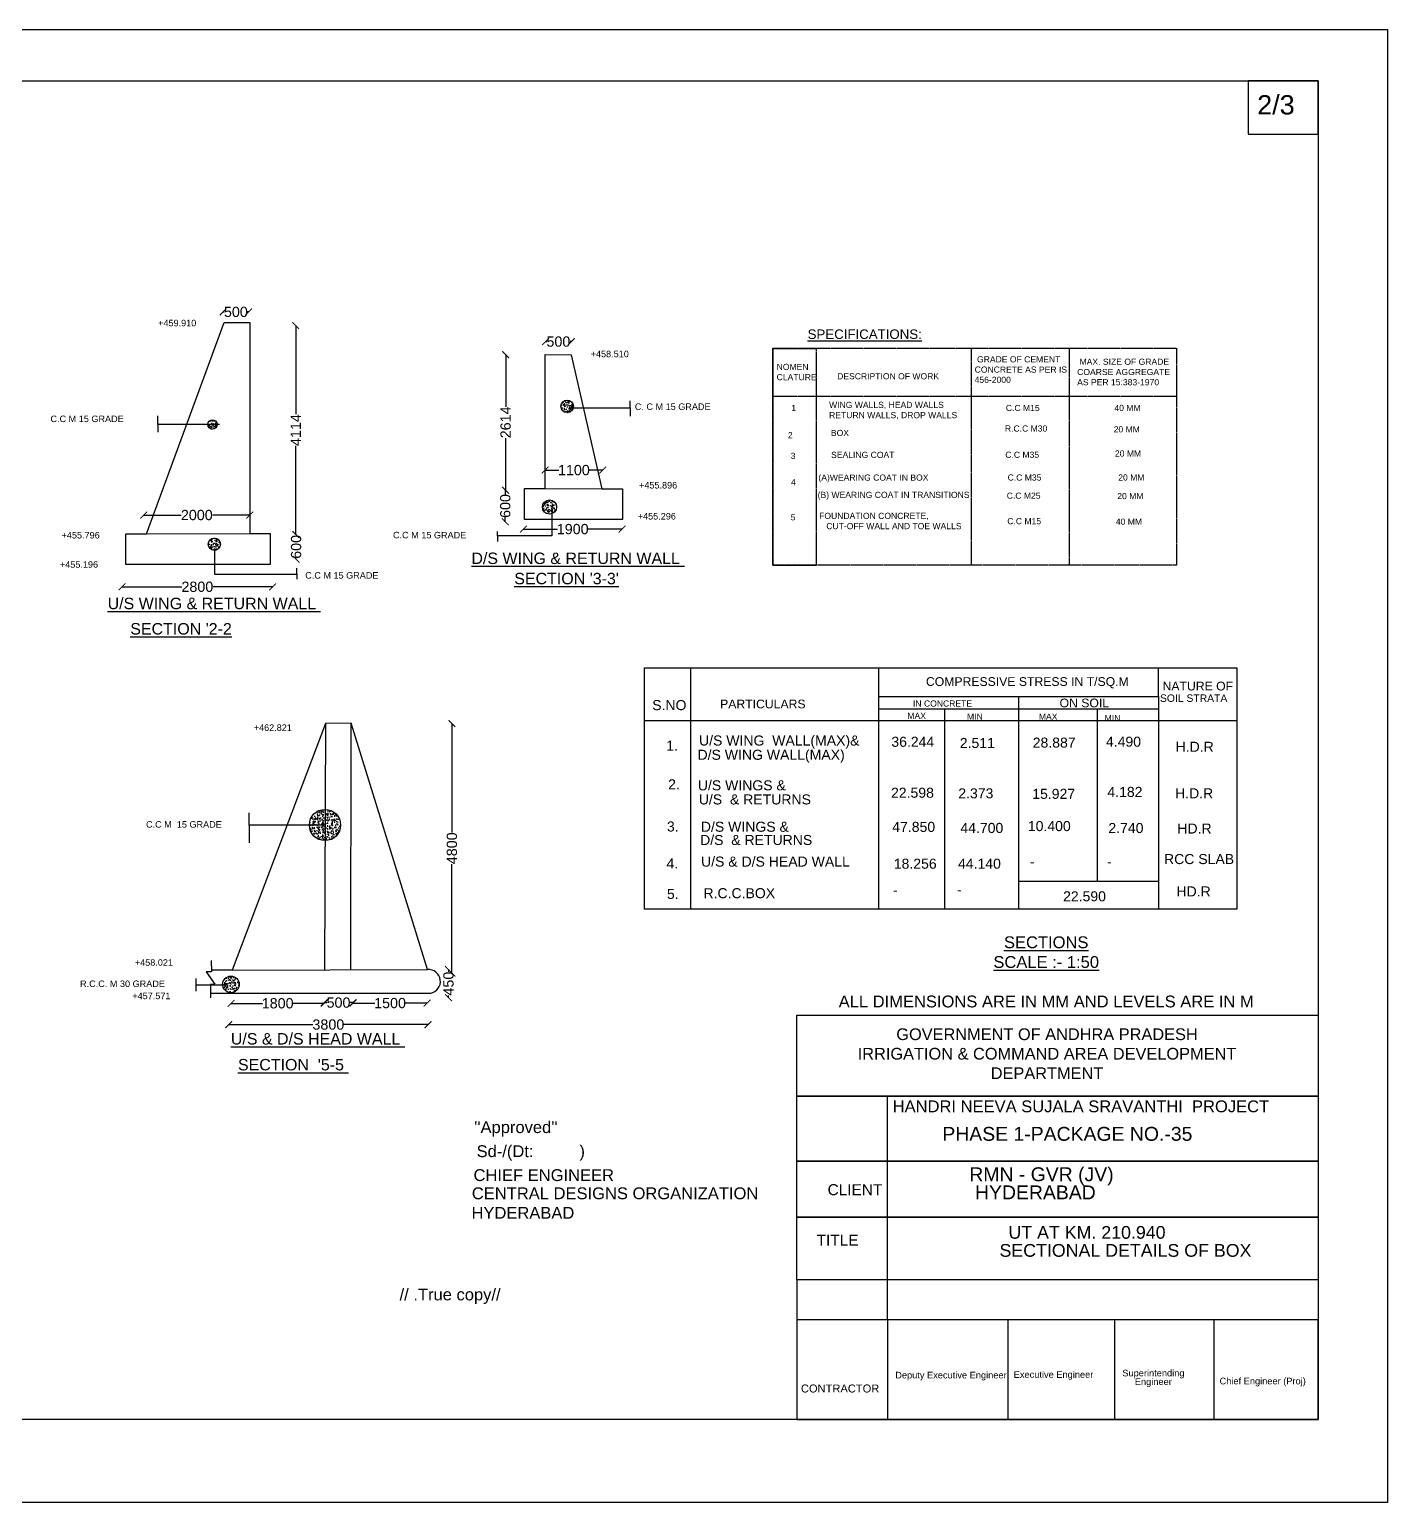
# Model space of a CAD drawing. Header units: metres. Extents: x 333 to 963, y 1885 to 2317.
# Drawn here: x 565.1 to 963.3, y 1885.4 to 2317 of the extents above; entities that cross this region are included whole.
import ezdxf
from ezdxf.enums import TextEntityAlignment as Align

# ---------------------------------------------------------------- set-up
doc = ezdxf.new("R2010")
doc.units = ezdxf.units.M
doc.header["$MEASUREMENT"] = 0
doc.linetypes.add('HIDDEN2', pattern=[0.1875, 0.125, -0.0625])
doc.layers.add('DIMENSION', color=51, linetype='Continuous')
doc.layers.add('TEXT', color=255, linetype='Continuous')
doc.styles.get("Standard").update_dxf_attribs({"font": 'arial.ttf'})
doc.dimstyles.get("Standard").update_dxf_attribs({"dimtxt": 3, "dimasz": 2, "dimexe": 0.18, "dimexo": 0.0625, "dimgap": 0.09, "dimtad": 0, "dimdec": 0, "dimzin": 0, "dimdsep": 46, "dimtxsty": 'Standard', "dimblk": 'ARCHTICK', "dimcen": 0, "dimse1": 1, "dimse2": 1, "dimadec": 0, "dimazin": 0, "dimtfac": 1, "dimtdec": 0, "dimtofl": 0, "dimtmove": 0, "dimatfit": 3, "dimfxl": 1, "dimtolj": 1, "dimtzin": 0, "dimarcsym": 0})
picture_1 = doc.add_image_def('image1.jpg', size_in_pixel=(4812, 3296))
pattern_1 = [(50, (0, 0), (1.7931505, -0.1568803), [0.1875, -2.0625]), (355, (0, 0), (-0.3468783, 1.8804803), [0.15, -1.65]), (100.451444, (0.1494, -0.013), (1.4462721, 1.7236), [0.1593505, -1.7528553]), (46.1842, (0, 0.5), (2.6681033, -0.4137982), [0.28125, -3.09375]), (96.63564, (0.2223, 0.4655), (2.336655, 2.4352965), [0.239026, -2.6292844]), (351.18416, (0, 0.5), (2.336655, 2.4352965), [0.225, -2.475]), (21, (0.25, 0.375), (1.4922676, -1.0065472), [0.1875, -2.0625]), (326, (0.25, 0.375), (0.6082883, 1.8128751), [0.15, -1.65]), (71.451445, (0.3744, 0.2911), (2.100556, 0.8063279), [0.1593505, -1.7528553]), (37.5, (0, 0), (0.03039964, 0.83223463), [0, -1.63, 0, -1.675, 0, -1.65625]), (7.5, (0, 0), (0.65767384, 0.98602928), [0, -0.955, 0, -1.5925, 0, -0.63125]), (327.5, (-0.5575, 0), (1.3345561, -0.05638718), [0, -0.625, 0, -1.95, 0, -2.5875]), (317.5, (-0.8075, 0), (1.4579654, 0.25026246), [0, -0.8125, 0, -1.295, 0, -1.8375])]

# ---------------------------------------------------------------- blocks, each defined once
blk = doc.blocks.new('_ArchTick')
at = {"color": 0, "linetype": 'ByBlock', "const_width": 0.15}
blk.add_lwpolyline([(-0.5, -0.5), (0.5, 0.5)], dxfattribs=at)
blk = doc.blocks.new('*D9')
at = {"layer": 'Defpoints', "color": 0, "transparency": 16777216}
for p in [(621.92, 2232.93), (629.39, 2234.26), (629.39, 2232.93)]:
    blk.add_point(p, dxfattribs=at)
at = {"layer": 'DIMENSION', "color": 0, "lineweight": -2, "transparency": 16777216}
for p, q in [((621.92, 2234.26), (622.26, 2234.26)), ((629.39, 2234.26), (629.05, 2234.26))]:
    blk.add_line(p, q, dxfattribs=at)
at = {"layer": 'DIMENSION', "color": 0, "lineweight": -2, "transparency": 16777216, "xscale": 2, "yscale": 2, "zscale": 2, "rotation": 180}
blk.add_blockref('_ArchTick', (621.92, 2234.26), dxfattribs=at)
at = {"layer": 'DIMENSION', "color": 0, "lineweight": -2, "transparency": 16777216, "xscale": 2, "yscale": 2, "zscale": 2}
blk.add_blockref('_ArchTick', (629.39, 2234.26), dxfattribs=at)
at = {"layer": 'DIMENSION', "color": 0, "transparency": 16777216, "insert": (625.66, 2234.26), "char_height": 3, "attachment_point": 5}
blk.add_mtext('\\A1;500', dxfattribs=at)
blk = doc.blocks.new('*D10')
at = {"layer": 'Defpoints', "color": 0, "transparency": 16777216}
for p in [(640.98, 2230.24), (640.98, 2169.03), (643.22, 2169.03)]:
    blk.add_point(p, dxfattribs=at)
at = {"layer": 'DIMENSION', "color": 0, "lineweight": -2, "transparency": 16777216}
for p, q in [((643.22, 2230.24), (643.22, 2204.26)), ((643.22, 2169.03), (643.22, 2195.01))]:
    blk.add_line(p, q, dxfattribs=at)
at = {"layer": 'DIMENSION', "color": 0, "lineweight": -2, "transparency": 16777216, "xscale": 2, "yscale": 2, "zscale": 2}
for p, rotation in [((643.22, 2230.24), 90), ((643.22, 2169.03), 270)]:
    blk.add_blockref('_ArchTick', p, dxfattribs=dict(at, rotation=rotation))
at = {"layer": 'DIMENSION', "color": 0, "transparency": 16777216, "insert": (643.22, 2199.64), "char_height": 3, "attachment_point": 5, "rotation": 90}
blk.add_mtext('\\A1;4114', dxfattribs=at)
blk = doc.blocks.new('*D11')
at = {"layer": 'Defpoints', "color": 0, "transparency": 16777216}
for p in [(643.22, 2169.03), (643.22, 2161.78), (643.33, 2161.78)]:
    blk.add_point(p, dxfattribs=at)
at = {"layer": 'DIMENSION', "color": 0, "lineweight": -2, "transparency": 16777216}
for p, q in [((643.33, 2169.03), (643.33, 2168.81)), ((643.33, 2161.78), (643.33, 2162))]:
    blk.add_line(p, q, dxfattribs=at)
at = {"layer": 'DIMENSION', "color": 0, "lineweight": -2, "transparency": 16777216, "xscale": 2, "yscale": 2, "zscale": 2}
for p, rotation in [((643.33, 2169.03), 90), ((643.33, 2161.78), 270)]:
    blk.add_blockref('_ArchTick', p, dxfattribs=dict(at, rotation=rotation))
at = {"layer": 'DIMENSION', "color": 0, "transparency": 16777216, "insert": (643.33, 2165.41), "char_height": 3, "attachment_point": 5, "rotation": 90}
blk.add_mtext('\\A1;600', dxfattribs=at)
blk = doc.blocks.new('*D12')
at = {"layer": 'Defpoints', "color": 0, "transparency": 16777216}
for p in [(598.68, 2174.73), (598.68, 2173.06), (629.74, 2173.06)]:
    blk.add_point(p, dxfattribs=at)
at = {"layer": 'DIMENSION', "color": 0, "lineweight": -2, "transparency": 16777216}
for p, q in [((598.68, 2174.73), (609.62, 2174.73)), ((629.74, 2174.73), (618.8, 2174.73))]:
    blk.add_line(p, q, dxfattribs=at)
at = {"layer": 'DIMENSION', "color": 0, "lineweight": -2, "transparency": 16777216, "xscale": 2, "yscale": 2, "zscale": 2, "rotation": 180}
blk.add_blockref('_ArchTick', (598.68, 2174.73), dxfattribs=at)
at = {"layer": 'DIMENSION', "color": 0, "lineweight": -2, "transparency": 16777216, "xscale": 2, "yscale": 2, "zscale": 2}
blk.add_blockref('_ArchTick', (629.74, 2174.73), dxfattribs=at)
at = {"layer": 'DIMENSION', "color": 0, "transparency": 16777216, "insert": (614.21, 2174.73), "char_height": 3, "attachment_point": 5}
blk.add_mtext('\\A1;2000', dxfattribs=at)
blk = doc.blocks.new('*D13')
at = {"layer": 'Defpoints', "color": 0, "transparency": 16777216}
for p in [(592.31, 2153.08), (636.43, 2153.71), (636.43, 2153.08)]:
    blk.add_point(p, dxfattribs=at)
at = {"layer": 'DIMENSION', "color": 0, "lineweight": -2, "transparency": 16777216}
for p, q in [((592.31, 2153.71), (609.78, 2153.71)), ((636.43, 2153.71), (618.96, 2153.71))]:
    blk.add_line(p, q, dxfattribs=at)
at = {"layer": 'DIMENSION', "color": 0, "lineweight": -2, "transparency": 16777216, "xscale": 2, "yscale": 2, "zscale": 2, "rotation": 180}
blk.add_blockref('_ArchTick', (592.31, 2153.71), dxfattribs=at)
at = {"layer": 'DIMENSION', "color": 0, "lineweight": -2, "transparency": 16777216, "xscale": 2, "yscale": 2, "zscale": 2}
blk.add_blockref('_ArchTick', (636.43, 2153.71), dxfattribs=at)
at = {"layer": 'DIMENSION', "color": 0, "transparency": 16777216, "insert": (614.37, 2153.71), "char_height": 3, "attachment_point": 5}
blk.add_mtext('\\A1;2800', dxfattribs=at)
blk = doc.blocks.new('*D14')
at = {"layer": 'Defpoints', "color": 0, "transparency": 16777216}
for p in [(716.43, 2225.47), (724.02, 2225.56), (724.02, 2225.47)]:
    blk.add_point(p, dxfattribs=at)
at = {"layer": 'DIMENSION', "color": 0, "lineweight": -2, "transparency": 16777216}
for p, q in [((716.43, 2225.56), (716.83, 2225.56)), ((724.02, 2225.56), (723.62, 2225.56))]:
    blk.add_line(p, q, dxfattribs=at)
at = {"layer": 'DIMENSION', "color": 0, "lineweight": -2, "transparency": 16777216, "xscale": 2, "yscale": 2, "zscale": 2, "rotation": 180}
blk.add_blockref('_ArchTick', (716.43, 2225.56), dxfattribs=at)
at = {"layer": 'DIMENSION', "color": 0, "lineweight": -2, "transparency": 16777216, "xscale": 2, "yscale": 2, "zscale": 2}
blk.add_blockref('_ArchTick', (724.02, 2225.56), dxfattribs=at)
at = {"layer": 'DIMENSION', "color": 0, "transparency": 16777216, "insert": (720.22, 2225.56), "char_height": 3, "attachment_point": 5}
blk.add_mtext('\\A1;500', dxfattribs=at)
blk = doc.blocks.new('*D15')
at = {"layer": 'Defpoints', "color": 0, "transparency": 16777216}
for p in [(704.76, 2221.75), (705.88, 2221.75), (705.88, 2182.02)]:
    blk.add_point(p, dxfattribs=at)
at = {"layer": 'DIMENSION', "color": 0, "lineweight": -2, "transparency": 16777216}
for p, q in [((704.76, 2221.75), (704.76, 2206.48)), ((704.76, 2182.02), (704.76, 2197.3))]:
    blk.add_line(p, q, dxfattribs=at)
at = {"layer": 'DIMENSION', "color": 0, "lineweight": -2, "transparency": 16777216, "xscale": 2, "yscale": 2, "zscale": 2}
for p, rotation in [((704.76, 2221.75), 90), ((704.76, 2182.02), 270)]:
    blk.add_blockref('_ArchTick', p, dxfattribs=dict(at, rotation=rotation))
at = {"layer": 'DIMENSION', "color": 0, "transparency": 16777216, "insert": (704.76, 2201.89), "char_height": 3, "attachment_point": 5, "rotation": 90}
blk.add_mtext('\\A1;2614', dxfattribs=at)
blk = doc.blocks.new('*D16')
at = {"layer": 'Defpoints', "color": 0, "transparency": 16777216}
for p in [(704.76, 2182.02), (704.65, 2172.76), (704.76, 2172.76)]:
    blk.add_point(p, dxfattribs=at)
at = {"layer": 'DIMENSION', "color": 0, "lineweight": -2, "transparency": 16777216}
for p, q in [((704.65, 2182.02), (704.65, 2180.8)), ((704.65, 2172.76), (704.65, 2173.98))]:
    blk.add_line(p, q, dxfattribs=at)
at = {"layer": 'DIMENSION', "color": 0, "lineweight": -2, "transparency": 16777216, "xscale": 2, "yscale": 2, "zscale": 2}
for p, rotation in [((704.65, 2182.02), 90), ((704.65, 2172.76), 270)]:
    blk.add_blockref('_ArchTick', p, dxfattribs=dict(at, rotation=rotation))
at = {"layer": 'DIMENSION', "color": 0, "transparency": 16777216, "insert": (704.65, 2177.39), "char_height": 3, "attachment_point": 5, "rotation": 90}
blk.add_mtext('\\A1;600', dxfattribs=at)
blk = doc.blocks.new('*D17')
at = {"layer": 'Defpoints', "color": 0, "transparency": 16777216}
for p in [(716.31, 2187.25), (733.22, 2187.9), (733.22, 2187.25)]:
    blk.add_point(p, dxfattribs=at)
at = {"layer": 'DIMENSION', "color": 0, "lineweight": -2, "transparency": 16777216}
for p, q in [((716.31, 2187.9), (720.34, 2187.9)), ((733.22, 2187.9), (729.18, 2187.9))]:
    blk.add_line(p, q, dxfattribs=at)
at = {"layer": 'DIMENSION', "color": 0, "lineweight": -2, "transparency": 16777216, "xscale": 2, "yscale": 2, "zscale": 2, "rotation": 180}
blk.add_blockref('_ArchTick', (716.31, 2187.9), dxfattribs=at)
at = {"layer": 'DIMENSION', "color": 0, "lineweight": -2, "transparency": 16777216, "xscale": 2, "yscale": 2, "zscale": 2}
blk.add_blockref('_ArchTick', (733.22, 2187.9), dxfattribs=at)
at = {"layer": 'DIMENSION', "color": 0, "transparency": 16777216, "insert": (724.76, 2187.9), "char_height": 3, "attachment_point": 5}
blk.add_mtext('\\A1;1100', dxfattribs=at)
blk = doc.blocks.new('*D18')
at = {"layer": 'Defpoints', "color": 0, "transparency": 16777216}
for p in [(709.95, 2170.3), (738.87, 2170.61), (738.87, 2170.3)]:
    blk.add_point(p, dxfattribs=at)
at = {"layer": 'DIMENSION', "color": 0, "lineweight": -2, "transparency": 16777216}
for p, q in [((709.95, 2170.61), (719.99, 2170.61)), ((738.87, 2170.61), (728.83, 2170.61))]:
    blk.add_line(p, q, dxfattribs=at)
at = {"layer": 'DIMENSION', "color": 0, "lineweight": -2, "transparency": 16777216, "xscale": 2, "yscale": 2, "zscale": 2, "rotation": 180}
blk.add_blockref('_ArchTick', (709.95, 2170.61), dxfattribs=at)
at = {"layer": 'DIMENSION', "color": 0, "lineweight": -2, "transparency": 16777216, "xscale": 2, "yscale": 2, "zscale": 2}
blk.add_blockref('_ArchTick', (738.87, 2170.61), dxfattribs=at)
at = {"layer": 'DIMENSION', "color": 0, "transparency": 16777216, "insert": (724.41, 2170.61), "char_height": 3, "attachment_point": 5}
blk.add_mtext('\\A1;1900', dxfattribs=at)
blk = doc.blocks.new('*D23')
at = {"layer": 'Defpoints', "color": 0, "transparency": 16777216}
for p in [(624.27, 2030.98), (651.55, 2031.65), (651.55, 2030.98)]:
    blk.add_point(p, dxfattribs=at)
at = {"layer": 'DIMENSION', "color": 0, "lineweight": -2, "transparency": 16777216}
for p, q in [((624.27, 2031.65), (633.49, 2031.65)), ((651.55, 2031.65), (642.33, 2031.65))]:
    blk.add_line(p, q, dxfattribs=at)
at = {"layer": 'DIMENSION', "color": 0, "lineweight": -2, "transparency": 16777216, "xscale": 2, "yscale": 2, "zscale": 2, "rotation": 180}
blk.add_blockref('_ArchTick', (624.27, 2031.65), dxfattribs=at)
at = {"layer": 'DIMENSION', "color": 0, "lineweight": -2, "transparency": 16777216, "xscale": 2, "yscale": 2, "zscale": 2}
blk.add_blockref('_ArchTick', (651.55, 2031.65), dxfattribs=at)
at = {"layer": 'DIMENSION', "color": 0, "transparency": 16777216, "insert": (637.91, 2031.65), "char_height": 3, "attachment_point": 5}
blk.add_mtext('\\A1;1800', dxfattribs=at)
blk = doc.blocks.new('*D24')
at = {"layer": 'Defpoints', "color": 0, "transparency": 16777216}
for p in [(651.55, 2031.65), (659.96, 2031.85), (659.96, 2031.65)]:
    blk.add_point(p, dxfattribs=at)
at = {"layer": 'DIMENSION', "color": 0, "lineweight": -2, "transparency": 16777216}
for p, q in [((651.55, 2031.85), (652.35, 2031.85)), ((659.96, 2031.85), (659.15, 2031.85))]:
    blk.add_line(p, q, dxfattribs=at)
at = {"layer": 'DIMENSION', "color": 0, "lineweight": -2, "transparency": 16777216, "xscale": 2, "yscale": 2, "zscale": 2, "rotation": 180}
blk.add_blockref('_ArchTick', (651.55, 2031.85), dxfattribs=at)
at = {"layer": 'DIMENSION', "color": 0, "lineweight": -2, "transparency": 16777216, "xscale": 2, "yscale": 2, "zscale": 2}
blk.add_blockref('_ArchTick', (659.96, 2031.85), dxfattribs=at)
at = {"layer": 'DIMENSION', "color": 0, "transparency": 16777216, "insert": (655.75, 2031.85), "char_height": 3, "attachment_point": 5}
blk.add_mtext('\\A1;500', dxfattribs=at)
blk = doc.blocks.new('*D25')
at = {"layer": 'Defpoints', "color": 0, "transparency": 16777216}
for p in [(660.02, 2031.85), (681.7, 2031.85), (681.7, 2031.71)]:
    blk.add_point(p, dxfattribs=at)
at = {"layer": 'DIMENSION', "color": 0, "lineweight": -2, "transparency": 16777216}
for p, q in [((660.02, 2031.71), (666.44, 2031.71)), ((681.7, 2031.71), (675.29, 2031.71))]:
    blk.add_line(p, q, dxfattribs=at)
at = {"layer": 'DIMENSION', "color": 0, "lineweight": -2, "transparency": 16777216, "xscale": 2, "yscale": 2, "zscale": 2, "rotation": 180}
blk.add_blockref('_ArchTick', (660.02, 2031.71), dxfattribs=at)
at = {"layer": 'DIMENSION', "color": 0, "lineweight": -2, "transparency": 16777216, "xscale": 2, "yscale": 2, "zscale": 2}
blk.add_blockref('_ArchTick', (681.7, 2031.71), dxfattribs=at)
at = {"layer": 'DIMENSION', "color": 0, "transparency": 16777216, "insert": (670.86, 2031.71), "char_height": 3, "attachment_point": 5}
blk.add_mtext('\\A1;1500', dxfattribs=at)
blk = doc.blocks.new('*D26')
at = {"layer": 'Defpoints', "color": 0, "transparency": 16777216}
for p in [(623.56, 2026.49), (623.56, 2025.42), (682, 2026.49)]:
    blk.add_point(p, dxfattribs=at)
at = {"layer": 'DIMENSION', "color": 0, "lineweight": -2, "transparency": 16777216}
for p, q in [((623.56, 2025.42), (648.22, 2025.42)), ((682, 2025.42), (657.35, 2025.42))]:
    blk.add_line(p, q, dxfattribs=at)
at = {"layer": 'DIMENSION', "color": 0, "lineweight": -2, "transparency": 16777216, "xscale": 2, "yscale": 2, "zscale": 2, "rotation": 180}
blk.add_blockref('_ArchTick', (623.56, 2025.42), dxfattribs=at)
at = {"layer": 'DIMENSION', "color": 0, "lineweight": -2, "transparency": 16777216, "xscale": 2, "yscale": 2, "zscale": 2}
blk.add_blockref('_ArchTick', (682, 2025.42), dxfattribs=at)
at = {"layer": 'DIMENSION', "color": 0, "transparency": 16777216, "insert": (652.78, 2025.42), "char_height": 3, "attachment_point": 5}
blk.add_mtext('\\A1;3800', dxfattribs=at)
blk = doc.blocks.new('*D27')
at = {"layer": 'Defpoints', "color": 0, "transparency": 16777216}
for p in [(687.99, 2113.63), (684.6, 2040.55), (689, 2040.55)]:
    blk.add_point(p, dxfattribs=at)
at = {"layer": 'DIMENSION', "color": 0, "lineweight": -2, "transparency": 16777216}
for p, q in [((689, 2113.63), (689, 2081.71)), ((689, 2040.55), (689, 2072.46))]:
    blk.add_line(p, q, dxfattribs=at)
at = {"layer": 'DIMENSION', "color": 0, "lineweight": -2, "transparency": 16777216, "xscale": 2, "yscale": 2, "zscale": 2}
for p, rotation in [((689, 2113.63), 90), ((689, 2040.55), 270)]:
    blk.add_blockref('_ArchTick', p, dxfattribs=dict(at, rotation=rotation))
at = {"layer": 'DIMENSION', "color": 0, "transparency": 16777216, "insert": (689, 2077.09), "char_height": 3, "attachment_point": 5, "rotation": 90}
blk.add_mtext('\\A1;4800', dxfattribs=at)
blk = doc.blocks.new('*D28')
at = {"layer": 'Defpoints', "color": 0, "transparency": 16777216}
for p in [(688, 2041.55), (688, 2033.31), (688, 2033.31)]:
    blk.add_point(p, dxfattribs=at)
at = {"layer": 'DIMENSION', "color": 0, "lineweight": -2, "transparency": 16777216}
for p, q in [((688, 2041.55), (688, 2040.89)), ((688, 2033.31), (688, 2033.97))]:
    blk.add_line(p, q, dxfattribs=at)
at = {"layer": 'DIMENSION', "color": 0, "lineweight": -2, "transparency": 16777216, "xscale": 2, "yscale": 2, "zscale": 2}
for p, rotation in [((688, 2041.55), 90), ((688, 2033.31), 270)]:
    blk.add_blockref('_ArchTick', p, dxfattribs=dict(at, rotation=rotation))
at = {"layer": 'DIMENSION', "color": 0, "transparency": 16777216, "insert": (688, 2037.43), "char_height": 3, "attachment_point": 5, "rotation": 90}
blk.add_mtext('\\A1;450', dxfattribs=at)

msp = doc.modelspace()

# ---------------------------------------------------------------- hatches: boundary and pattern name
at = {"layer": 'DIMENSION'}
h = msp.add_hatch(dxfattribs=at)
h.set_pattern_fill('AR-CONC', scale=0.25)
h.set_pattern_definition(pattern_1)
h.paths.add_polyline_path([(720.94, 2206.6, 1), (724.64, 2206.6, 1)])
h = msp.add_hatch(dxfattribs=at)
h.set_pattern_fill('AR-CONC', scale=0.25)
h.set_pattern_definition(pattern_1)
h.paths.add_polyline_path([(617.44, 2201.31), (620.18, 2201.31, 1)])
h = msp.add_hatch(dxfattribs=at)
h.set_pattern_fill('AR-CONC', scale=0.25)
h.set_pattern_definition(pattern_1)
h.paths.add_polyline_path([(620.18, 2201.31), (617.44, 2201.31, 1)])
h = msp.add_hatch(dxfattribs=at)
h.set_pattern_fill('AR-CONC', scale=0.25)
h.set_pattern_definition(pattern_1)
h.paths.add_polyline_path([(715.53, 2177.08, 1), (719.71, 2177.08, 1)])
h = msp.add_hatch(dxfattribs=at)
h.set_pattern_fill('AR-CONC', scale=0.25)
h.set_pattern_definition(pattern_1)
h.paths.add_polyline_path([(617.57, 2166.23, 1), (621.13, 2166.23, 1)])
h = msp.add_hatch(dxfattribs=at)
h.set_pattern_fill('AR-CONC', scale=0.25)
h.set_pattern_definition(pattern_1)
h.paths.add_polyline_path([(651.81, 2088.49, 0.415503), (647.21, 2083.91), (651.79, 2083.91)])
h = msp.add_hatch(dxfattribs=at)
h.set_pattern_fill('AR-CONC', scale=0.25)
h.set_pattern_definition(pattern_1)
h.paths.add_polyline_path([(651.81, 2088.49), (651.77, 2079.33, 0.415503), (656.37, 2083.91, 0.412925)])
h = msp.add_hatch(dxfattribs=at)
h.set_pattern_fill('AR-CONC', scale=0.25)
h.set_pattern_definition(pattern_1)
h.paths.add_polyline_path([(651.79, 2083.91), (647.21, 2083.91, 0.412925), (651.77, 2079.33)])
h = msp.add_hatch(dxfattribs=at)
h.set_pattern_fill('AR-CONC', scale=0.25)
h.set_pattern_definition(pattern_1)
h.paths.add_polyline_path([(621.77, 2037.2, 1), (626.65, 2037.2, 1)])

# ---------------------------------------------------------------- linework, layer by layer
at = {"color": 7}
for points in [[(622.21, 2231.13), (629.74, 2231.13), (629.74, 2169.35), (635.72, 2169.35), (635.72, 2160.23), (593.44, 2160.23), (593.44, 2169.21), (599.47, 2169.21), (622.21, 2231.13)], [(716.32, 2221.74), (723.94, 2221.71), (732.99, 2182.43), (739.02, 2182.43), (739.02, 2173.42), (710.31, 2173.42), (710.31, 2182.5), (716.31, 2182.5), (716.32, 2221.74)], [(716.31, 2182.5), (732.99, 2182.43)], [(599.47, 2169.21), (629.74, 2169.35)], [(651.92, 2113.7), (651.6, 2041.46)], [(659.35, 2041.48), (659.45, 2113.74)], [(618.45, 2044.19), (618.47, 2040.9), (616.99, 2040.87), (619.54, 2037.23), (618.25, 2037.15), (618.21, 2033.28)], [(624.54, 2041.38), (681.87, 2041.55)]]:
    msp.add_lwpolyline(points, dxfattribs=at)
msp.add_lwpolyline([(618.22, 2034.59), (682.8, 2034.67, 0.947468), (681.87, 2041.55), (659.45, 2113.74), (651.92, 2113.7), (624.54, 2041.38), (618.46, 2041.35)], format="xyb", dxfattribs=at)
at = {"layer": 'DIMENSION', "color": 7}
for points in [[(942.97, 1909.75), (369.32, 1909.75), (369.32, 2302.03), (942.97, 2302.03)], [(942.97, 2302.03), (922.44, 2302.03), (922.44, 2286.33), (942.97, 2286.33)]]:
    msp.add_lwpolyline(points, close=True, dxfattribs=at)
for points in [[(723.3, 2206.15), (741.24, 2206.15), (741.24, 2208.23)], [(741.24, 2206.15), (741.24, 2203.73)], [(620.85, 2201.31), (602.77, 2201.31), (602.77, 2203.77)], [(602.77, 2201.69), (602.77, 2199.01)], [(718.34, 2176.96), (718.34, 2168.64), (702.33, 2168.64), (702.33, 2169.92)], [(702.33, 2168.64), (702.33, 2166.96)], [(619.35, 2164.45), (619.35, 2164.45), (619.35, 2157.42), (643.58, 2157.42), (643.58, 2159.21)], [(643.58, 2157.42), (643.58, 2156)], [(651.79, 2083.91), (629.59, 2083.91), (629.59, 2087.49)], [(629.59, 2083.91), (629.59, 2078.65)], [(613.91, 2038.91), (613.91, 2035.24)], [(613.91, 2037.07), (623.16, 2037.07)]]:
    msp.add_lwpolyline(points, dxfattribs=at)
for centre, radius in [((722.79, 2206.6), 1.85), ((618.81, 2201.31), 1.37), ((717.62, 2177.08), 2.09), ((619.35, 2166.23), 1.78), ((651.79, 2083.91), 4.58), ((624.21, 2037.2), 2.44)]:
    msp.add_circle(centre, radius, dxfattribs=at)
at = {"layer": 'TEXT', "color": 7, "linetype": 'HIDDEN2'}
for points in [[(783.04, 2223.63), (901.43, 2223.63), (901.43, 2160.07), (783.04, 2160.07)], [(795.84, 2223.46), (783.04, 2223.46), (783.04, 2160.07), (795.84, 2160.07)]]:
    msp.add_lwpolyline(points, close=True, dxfattribs=at)
for points in [[(841.24, 2223.61), (841.24, 2160.23)], [(869.97, 2223.45), (869.97, 2160.07)], [(783.04, 2209.57), (901.43, 2209.57)]]:
    msp.add_lwpolyline(points, dxfattribs=at)
at = {"layer": 'TEXT', "color": 7}
msp.add_lwpolyline([(745.45, 2130.01), (919.13, 2130.01), (919.13, 2059.21), (745.45, 2059.21)], close=True, dxfattribs=at)
for points in [[(758.94, 2130.01), (758.94, 2059.21)], [(814.08, 2130.01), (814.08, 2059.21)], [(896.16, 2121.6), (896.16, 2130.01)], [(814.08, 2121.6), (896.16, 2121.6), (896.16, 2059.21)], [(855.12, 2121.6), (855.12, 2059.21)], [(814.08, 2117.99), (896.16, 2117.99)], [(833.4, 2117.99), (833.4, 2059.21)], [(878.28, 2067.5), (878.28, 2117.99)], [(745.45, 2114.51), (919.13, 2114.51)], [(855.12, 2067.5), (896.16, 2067.5)]]:
    msp.add_lwpolyline(points, dxfattribs=at)
at = {"layer": 'TEXT', "color": 7, "ltscale": 0.02}
for points in [[(790.11, 2028.22), (942.97, 2028.22), (942.97, 2004.48), (790.11, 2004.48)], [(790.11, 2004.48), (942.97, 2004.48), (942.97, 1985.42), (790.11, 1985.42)], [(790.11, 1985.42), (942.97, 1985.42), (942.97, 1968.98), (790.11, 1968.98)], [(790.11, 1968.98), (942.97, 1968.98), (942.97, 1950.64), (790.11, 1950.64)], [(790.11, 1909.75), (942.97, 1909.75), (942.97, 1938.86), (790.11, 1938.86)]]:
    msp.add_lwpolyline(points, close=True, dxfattribs=at)
for points in [[(816.68, 1938.86), (816.68, 2004.48)], [(790.11, 1950.64), (790.11, 1938.86)], [(942.97, 1950.64), (942.97, 1938.86)], [(816.68, 1938.86), (816.68, 1909.75)], [(852.02, 1938.86), (852.02, 1909.75)], [(883.27, 1938.86), (883.27, 1909.75)], [(912.36, 1938.86), (912.36, 1909.75)]]:
    msp.add_lwpolyline(points, dxfattribs=at)

# ---------------------------------------------------------------- texts
at = {"layer": 'DIMENSION', "color": 7}
msp.add_text('2/3', height=5.665, dxfattribs=at).set_placement((925.08, 2292.12))
at = {"layer": 'TEXT', "color": 7}
for s, height, p in [('+459.910', 1.907, (602.87, 2230.05)), ('+458.510', 1.907, (729.68, 2220.99)), ('C. C M 15 GRADE', 1.9074, (742.63, 2205.54)), ('C.C M 15 GRADE', 1.9074, (571.31, 2201.98)), ('+455.896', 1.907, (743.86, 2182.52)), ('+455.296', 1.907, (743.48, 2173.43)), ('+455.796', 1.907, (574.56, 2167.87)), ('C.C M 15 GRADE ', 1.9074, (671.73, 2167.91)), ('%%UD/S WING & RETURN WALL ', 3.3513, (694.72, 2160.39)), ('+455.196', 1.907, (574.07, 2159.3)), ('C.C M 15 GRADE ', 1.9074, (646, 2156.11)), ("%%USECTION '3-3'", 3.3513, (707.28, 2154.46)), ('%%UU/S WING & RETURN WALL ', 3.3513, (588.06, 2147.16)), ("%%USECTION '2-2", 3.3513, (594.7, 2139.73)), ('COMPRESSIVE STRESS IN T/SQ.M', 2.562, (827.97, 2124.67)), ('NATURE OF ', 2.562, (897.35, 2123.34)), ('S.NO', 2.942, (747.72, 2117.57)), ('PARTICULARS', 2.562, (767.63, 2118.09)), ('ON SOIL', 2.562, (867.15, 2118.39)), ('SOIL STRATA', 2.1731, (896.59, 2120)), ('+462.821', 1.907, (630.9, 2111.49)), ('1.', 2.942, (751.82, 2105.71)), ('U/S WING  WALL(MAX)&', 2.9419, (761.45, 2107.2)), ('36.244', 2.942, (817.83, 2106.83)), ('2.511', 2.942, (837.9, 2106.48)), ('28.887', 2.942, (859.28, 2106.58)), ('4.490', 2.942, (880.75, 2106.86)), ('H.D.R', 2.942, (901.17, 2105.36)), ('D/S WING WALL(MAX)', 2.9419, (761.01, 2103.02)), ('2.', 2.942, (752.39, 2094.37)), ('U/S WINGS & ', 2.9419, (761.09, 2094.07)), ('22.598', 2.942, (817.74, 2091.9)), ('2.373', 2.942, (837.46, 2091.72)), ('15.927', 2.942, (859.14, 2091.57)), ('4.182', 2.942, (881.17, 2092.14)), ('H.D.R', 2.942, (901.01, 2091.71)), ('U/S  & RETURNS', 2.9419, (761.38, 2089.94)), ('C.C M  15 GRADE', 1.9074, (599.32, 2083.13)), ('3.', 2.942, (752.04, 2082)), ('D/S WINGS & ', 2.9419, (761.99, 2081.93)), ('10.400', 2.942, (857.85, 2082.13)), ('D/S  & RETURNS', 2.9419, (761.77, 2078.05)), ('47.850', 2.942, (818.1, 2081.89)), ('44.700', 2.942, (838.08, 2081.58)), ('2.740', 2.942, (881.46, 2081.56)), ('HD.R', 2.942, (901.68, 2081.41)), ('4.', 2.942, (751.91, 2071.18)), ('U/S & D/S HEAD WALL', 2.9419, (762.04, 2071.72)), ('18.256', 2.942, (818.55, 2071.1)), ('44.140', 2.942, (837.37, 2071.11)), ('-', 2.94, (858.42, 2071.7)), ('-', 2.94, (881.03, 2071.7)), ('RCC SLAB', 2.942, (897.78, 2072.46)), ('5.', 2.942, (752.04, 2062.23)), ('R.C.C.BOX', 2.942, (762.75, 2062.46)), ('-', 2.94, (818.28, 2063.41)), ('-', 2.94, (837.1, 2063.51)), ('22.590', 2.942, (868.18, 2061.55)), ('HD.R', 2.942, (901.42, 2062.98)), ('+458.021', 1.907, (596.04, 2042.67)), ('R.C.C. M 30 GRADE ', 1.9074, (579.98, 2036.43)), ('+457.571', 1.907, (595.3, 2032.87)), ('%%UU/S & D/S HEAD WALL ', 3.3513, (624.19, 2019.58)), ("%%USECTION  '5-5 ", 3.3513, (626.28, 2012)), ('HANDRI NEEVA SUJALA SRAVANTHI  PROJECT', 3.4684, (818.22, 1999.73)), ("''Approved''", 3.4684, (695.54, 1993.64)), ('PHASE 1-PACKAGE NO.-35', 4.071, (832.78, 1991.37)), ('Sd-/(Dt:          )', 3.4684, (696.23, 1986.59)), ('CHIEF ENGINEER', 3.4684, (695.34, 1979.58)), ('RMN - GVR (JV)', 4.071, (840.68, 1979.53)), ('CENTRAL DESIGNS ORGANIZATION', 3.4684, (694.84, 1974.25)), ('HYDERABAD', 4.071, (842.37, 1974.22)), ('HYDERABAD', 3.468, (694.74, 1968.53)), ('UT AT KM. 210.940', 3.7318, (852.16, 1962.67)), ('// .True copy//', 3.4684, (673.66, 1944.61)), ('Deputy Executive Engineer', 1.9386, (818.97, 1921.74)), (' Executive Engineer', 1.9386, (852.96, 1921.91)), ('Superintending ', 1.9386, (885.55, 1922.34)), ('Chief Engineer (Proj)', 1.9386, (914.06, 1920)), ('CONTRACTOR', 2.332, (791.32, 1917.62))]:
    msp.add_text(s, height=height, dxfattribs=at).set_placement(p)
at = {"layer": 'TEXT', "color": 7, "linetype": 'HIDDEN2'}
for s, p in [('1', (789.21, 2206.13)), ('2', (788.21, 2198.15)), ('3', (789.02, 2192.07)), ('4', (789.11, 2184.36)), ('5', (789.02, 2174.08))]:
    msp.add_text(s, height=1.8, dxfattribs=at).set_placement(p, align=Align.MIDDLE_CENTER)
for s, height, p in [('IN CONCRETE ', 1.7992, (824.18, 2118.61)), ('MAX', 1.799, (822.53, 2115)), ('MIN', 1.799, (840.03, 2114.77)), ('MAX', 1.799, (861.08, 2114.77)), ('MIN', 1.799, (880.36, 2114.33))]:
    msp.add_text(s, height=height, dxfattribs=at).set_placement(p)
at = {"layer": 'TEXT', "color": 7, "linetype": 'HIDDEN2', "attachment_point": 1}
for s, insert, char_height, width in [('{\\LSPECIFICATIONS: }', (793.29, 2229.13), 2.7826, 34.6098), ('NOMEN\\PCLATURE ', (784.2, 2219.05), 1.799, 14.8297), (' GRADE OF CEMENT CONCRETE AS PER IS 456-2000', (842.25, 2221.27), 1.7992, 27.2776), (' MAX. SIZE OF GRADE COARSE AGGREGATE AS PER 15:383-1970', (872.31, 2220.56), 1.7992, 27.2776), ('DESCRIPTION OF WORK', (801.94, 2216.31), 1.7992, 30.7531), ('WING WALLS, HEAD WALLS RETURN WALLS, DROP WALLS', (799.58, 2207.92), 1.7992, 39.0963), ('C.C M15', (851.4, 2207.02), 1.799, 9.8338), ('40 MM', (883.23, 2207.03), 1.799, 9.8338), ('BOX', (800.11, 2199.7), 1.799, 39.0963), ('R.C.C M30', (851.13, 2201), 1.799, 16.2586), ('20 MM', (883.01, 2200.76), 1.799, 9.8338), ('SEALING COAT', (800.17, 2193.27), 1.7992, 39.0963), ('C.C M35', (851.24, 2193.31), 1.799, 9.8338), ('20 MM', (883.38, 2193.68), 1.799, 9.8338), ('^J(A)WEARING COAT IN BOX', (796.45, 2189.62), 1.7992, 39.0963), ('C.C M35', (851.92, 2186.64), 1.799, 9.8338), ('20 MM', (884.36, 2186.66), 1.799, 9.8338), ('^J(B) WEARING COAT IN TRANSITIONS', (796.22, 2184.55), 1.7992, 48.5994), ('C.C M25', (851.66, 2181.32), 1.799, 9.8338), ('20 MM', (884.07, 2181.2), 1.799, 9.8338), ('FOUNDATION CONCRETE,                           CUT-OFF WALL AND TOE WALLS ', (796.66, 2175.4), 1.7992, 48.5994), ('C.C M15', (851.82, 2173.85), 1.799, 9.8338), ('40 MM', (883.65, 2173.71), 1.799, 9.8338)]:
    msp.add_mtext(s, dxfattribs=dict(at, insert=insert, char_height=char_height, width=width))
at = {"layer": 'TEXT', "color": 7}
for s, insert, char_height, width, attachment_point in [('{\\LSECTIONS\\PSCALE :- 1:50\\P\\P}ALL DIMENSIONS ARE IN MM AND LEVELS ARE IN M', (863.23, 2051.28), 3.4684, 121.3712, 2), ('GOVERNMENT OF ANDHRA PRADESH\\PIRRIGATION & COMMAND AREA DEVELOPMENT DEPARTMENT', (863.47, 2016.89), 3.43, 131.8359, 5), ('CLIENT', (799.14, 1978.66), 3.231, 26.2589, 1), ('TITLE', (795.92, 1963.88), 3.231, 26.2589, 1), (' {\\C7;SECTIONAL DETAILS OF BOX}', (848.09, 1961.12), 3.7318, 78.4464, 1), ('Engineer', (889.21, 1921.76), 1.939, 11.1967, 1)]:
    msp.add_mtext(s, dxfattribs=dict(at, insert=insert, char_height=char_height, width=width, attachment_point=attachment_point))

# ---------------------------------------------------------------- dimensions: what is measured, and where the dimension line sits
at = {"layer": 'DIMENSION', "color": 7}
for base, p1, p2, text, picture, middle in [((629.39, 2234.26), (621.92, 2232.93), (629.39, 2232.93), '500', '*D9', (625.66, 2234.26)), ((724.02, 2225.56), (716.43, 2225.47), (724.02, 2225.47), '500', '*D14', (720.22, 2225.56)), ((733.22, 2187.9), (716.31, 2187.25), (733.22, 2187.25), '1100', '*D17', (724.76, 2187.9)), ((598.68, 2174.73), (629.74, 2173.06), (598.68, 2173.06), '2000', '*D12', (614.21, 2174.73)), ((738.87, 2170.61), (709.95, 2170.3), (738.87, 2170.3), '1900', '*D18', (724.41, 2170.61)), ((636.43, 2153.71), (592.31, 2153.08), (636.43, 2153.08), '2800', '*D13', (614.37, 2153.71)), ((651.55, 2031.65), (624.27, 2030.98), (651.55, 2030.98), '1800', '*D23', (637.91, 2031.65)), ((659.96, 2031.85), (651.55, 2031.65), (659.96, 2031.65), '500', '*D24', (655.75, 2031.85)), ((681.7, 2031.71), (660.02, 2031.85), (681.7, 2031.85), '1500', '*D25', (670.86, 2031.71)), ((623.56, 2025.42), (682, 2026.49), (623.56, 2026.49), '3800', '*D26', (652.78, 2025.42))]:
    dim = msp.add_linear_dim(base=base, p1=p1, p2=p2, text=text, dimstyle='Standard', dxfattribs=at)
    dim.commit()
    dim.dimension.update_dxf_attribs({"geometry": picture, "text_midpoint": middle})
for base, p1, p2, text, picture, middle in [((643.22, 2169.03), (640.98, 2230.24), (640.98, 2169.03), '4114', '*D10', (643.22, 2199.64)), ((704.76, 2221.75), (705.88, 2182.02), (705.88, 2221.75), '2614', '*D15', (704.76, 2201.89)), ((704.65, 2172.76), (704.76, 2182.02), (704.76, 2172.76), '600', '*D16', (704.65, 2177.39)), ((643.33, 2161.78), (643.22, 2169.03), (643.22, 2161.78), '600', '*D11', (643.33, 2165.41)), ((689, 2040.55), (687.99, 2113.63), (684.6, 2040.55), '4800', '*D27', (689, 2077.09)), ((688, 2033.31), (688, 2041.55), (688, 2033.31), '450', '*D28', (688, 2037.43))]:
    dim = msp.add_linear_dim(base=base, p1=p1, p2=p2, angle=90, text=text, dimstyle='Standard', dxfattribs=at)
    dim.commit()
    dim.dimension.update_dxf_attribs({"geometry": picture, "text_midpoint": middle})

# ---------------------------------------------------------------- pictures from other files: only their frames are drawn
at = {"color": 7}
image = msp.add_image(picture_1, insert=(333.09, 1885.37), size_in_units=(630.22, 431.67), dxfattribs=dict(at, fade=30))
image.dxf.flags = 7

doc.saveas('drawing.dxf')
